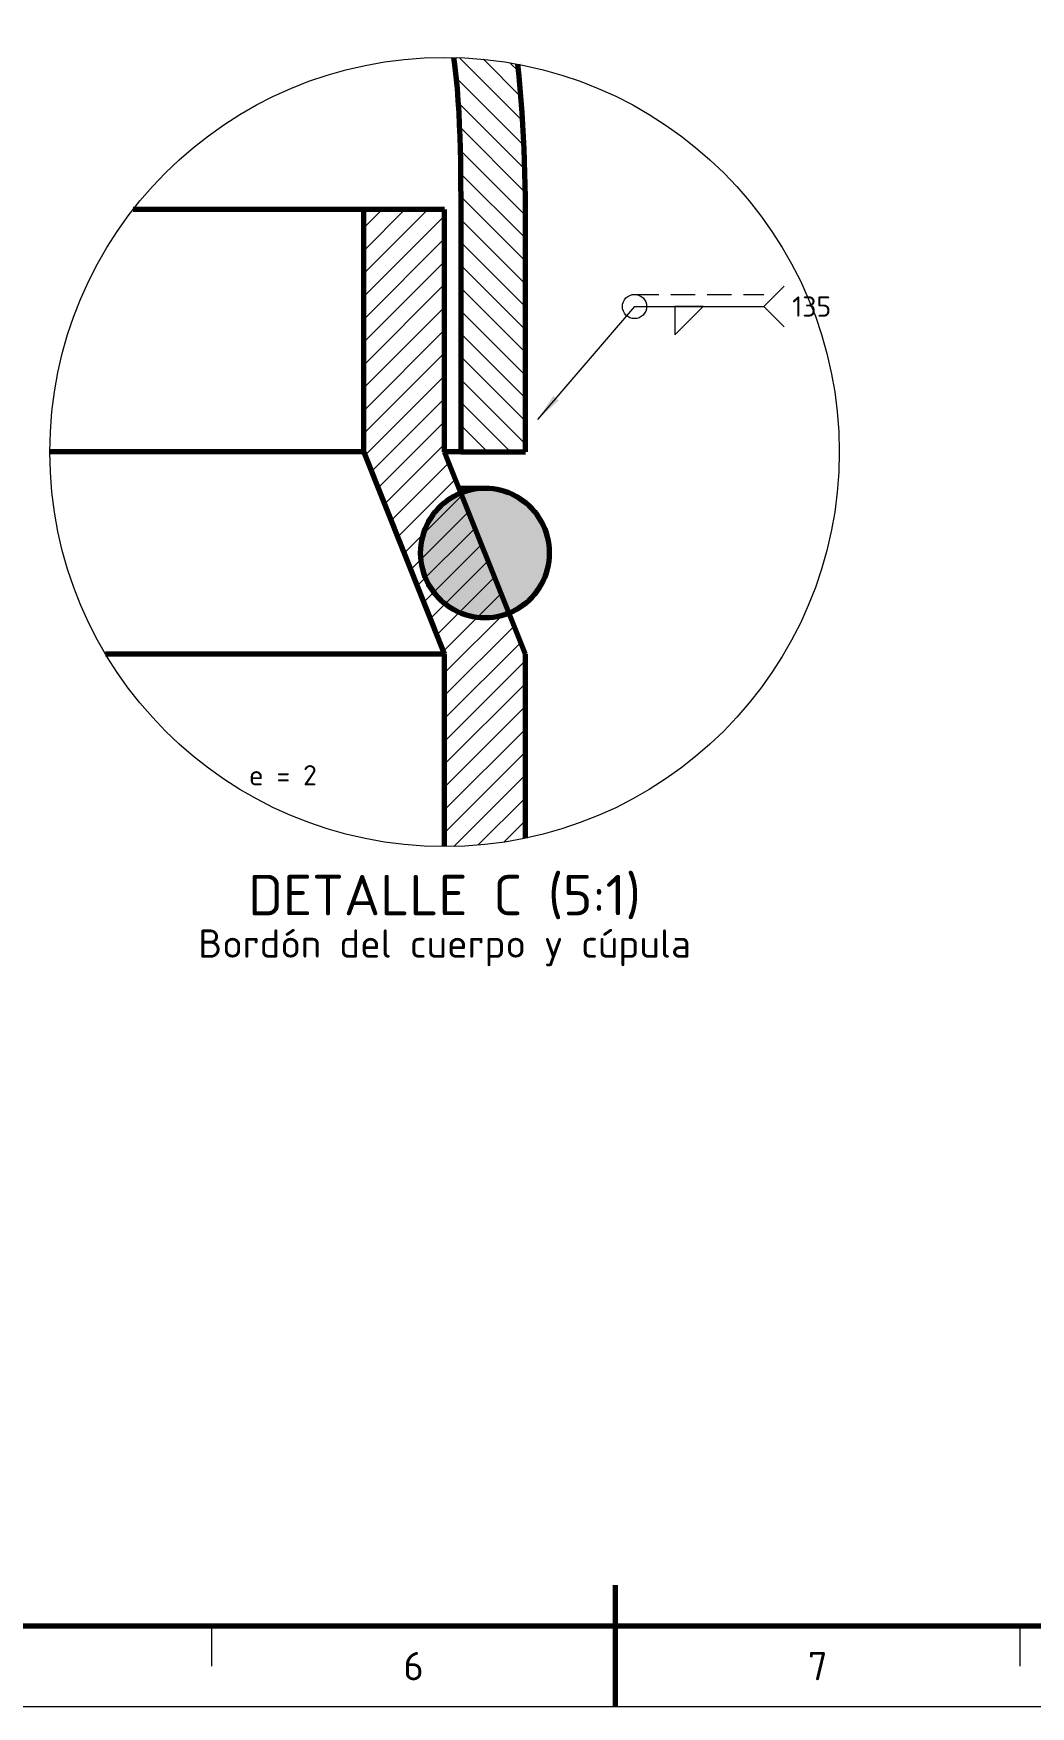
# Model space of a CAD drawing. Header units: millimetres. Extents: x 0 to 2208, y 0 to 420.
# Drawn here: x 705 to 828.3, y 0 to 207 of the extents above; entities that cross this region are included whole.
import ezdxf
from ezdxf.enums import TextEntityAlignment as Align

# ---------------------------------------------------------------- set-up
doc = ezdxf.new("R2010")
doc.units = ezdxf.units.MM
doc.linetypes.add('ISO02-TRAZOS', pattern=[4.5, 3, -1.5])
for name, color, linetype, lineweight in [('01-VISIBLE', 7, 'CONTINUOUS', 70), ('05-RAYADO', 8, 'CONTINUOUS', 18), ('06-TEXTO', 7, 'CONTINUOUS', 25), ('07-RECUADRO', 7, 'CONTINUOUS', 70), ('08-FINA', 5, 'CONTINUOUS', 18), ('12-SOLDADURA', 6, 'CONTINUOUS', 18)]:
    doc.layers.add(name, color=color, linetype=linetype, lineweight=lineweight)
doc.styles.add('ISO3098', font='isocpeur.ttf')

msp = doc.modelspace()

# ---------------------------------------------------------------- hatches: boundary and pattern name
at = {"layer": '05-RAYADO'}
h = msp.add_hatch(dxfattribs=at)
h.set_pattern_fill('ANSI31', scale=0.62992, angle=90)
h.paths.add_polyline_path([(765.833, 155.25), (757.833, 155.25), (757.833, 185.25), (757.832, 186.465), (757.827, 187.68), (757.818, 188.895), (757.804, 190.11), (757.785, 191.325), (757.76, 192.54), (757.728, 193.754), (757.687, 194.968), (757.637, 196.182), (757.575, 197.396), (757.499, 198.608), (757.408, 199.82), (757.3, 201.03), (757.173, 202.239), (757.027, 203.445), (756.941, 204.07), (757.032, 204.069), (758.229, 204.025), (759.426, 203.951), (760.62, 203.848), (761.811, 203.716), (762.999, 203.555), (764.182, 203.364), (764.914, 203.228), (764.972, 202.666), (765.091, 201.426), (765.201, 200.185), (765.302, 198.943), (765.394, 197.7), (765.478, 196.457), (765.552, 195.213), (765.618, 193.969), (765.675, 192.724), (765.724, 191.479), (765.763, 190.234), (765.794, 188.988), (765.816, 187.742), (765.829, 186.496), (765.833, 185.25)])
h = msp.add_hatch(dxfattribs=at)
h.set_pattern_fill('ANSI31', scale=0.62992)
h.paths.add_polyline_path([(765.833, 107.455), (765.36, 107.355), (764.182, 107.136), (762.999, 106.945), (761.811, 106.784), (760.62, 106.652), (759.426, 106.549), (758.229, 106.475), (757.032, 106.431), (755.833, 106.417), (755.833, 130.25), (745.833, 155.25), (745.833, 185.25), (755.833, 185.25), (755.833, 155.25), (765.833, 130.25)])
h = msp.add_hatch(color=7, dxfattribs=at)
h.dxf.hatch_style = 1
h.paths.add_polyline_path([(768.77, 141.747), (768.582, 140.76), (768.272, 139.805), (767.844, 138.896), (767.305, 138.048), (766.665, 137.274), (765.933, 136.586), (765.12, 135.995), (764.24, 135.511), (763.305, 135.142), (762.332, 134.892), (761.336, 134.766), (760.331, 134.766), (759.334, 134.892), (758.361, 135.142), (757.427, 135.511), (756.547, 135.995), (755.734, 136.586), (755.002, 137.274), (754.361, 138.048), (753.823, 138.896), (753.395, 139.805), (753.085, 140.76), (752.896, 141.747), (752.833, 142.75), (752.896, 143.753), (753.085, 144.74), (753.395, 145.695), (753.823, 146.604), (754.361, 147.452), (755.002, 148.226), (755.734, 148.914), (756.547, 149.505), (757.427, 149.989), (758.361, 150.358), (759.334, 150.608), (760.331, 150.734), (761.336, 150.734), (762.332, 150.608), (763.305, 150.358), (764.24, 149.989), (765.12, 149.505), (765.933, 148.914), (766.665, 148.226), (767.305, 147.452), (767.844, 146.604), (768.272, 145.695), (768.582, 144.74), (768.77, 143.753), (768.833, 142.75)])
at = {"layer": '08-FINA'}
h = msp.add_hatch(color=7, dxfattribs=at)
h.dxf.hatch_style = 1
h.paths.add_polyline_path([(767.333, 159.25), (769.943, 161.623), (769.279, 162.192)])

# ---------------------------------------------------------------- linework, layer by layer
at = {"layer": '01-VISIBLE'}
for points in [[(756.94, 204.07), (757.055, 203.221), (757.229, 201.732), (757.373, 200.239), (757.49, 198.743), (757.583, 197.246), (757.656, 195.748), (757.712, 194.249), (757.755, 192.749), (757.786, 191.25), (757.809, 189.75), (757.823, 188.25), (757.831, 186.75), (757.833, 185.25)], [(765.833, 185.25), (765.827, 186.751), (765.808, 188.252), (765.776, 189.753), (765.732, 191.254), (765.674, 192.754), (765.604, 194.254), (765.521, 195.753), (765.425, 197.251), (765.317, 198.748), (765.195, 200.245), (765.061, 201.74), (764.915, 203.228)], [(745.833, 185.25), (744.329, 185.25), (742.825, 185.25), (741.321, 185.25), (739.818, 185.25), (738.314, 185.25), (736.81, 185.25), (735.306, 185.25), (733.802, 185.25), (732.298, 185.25), (730.794, 185.25), (729.29, 185.25), (727.786, 185.25), (726.282, 185.25), (724.778, 185.25), (723.274, 185.25), (721.77, 185.25), (720.266, 185.25), (718.762, 185.25), (717.302, 185.25)], [(755.833, 185.25), (745.833, 185.25)], [(745.833, 155.25), (745.833, 185.25)], [(755.833, 155.25), (755.833, 185.25)], [(757.833, 185.25), (757.833, 155.25)], [(765.833, 155.25), (765.833, 185.25)], [(745.833, 155.25), (744.329, 155.25), (742.825, 155.25), (741.321, 155.25), (739.818, 155.25), (738.314, 155.25), (736.81, 155.25), (735.306, 155.25), (733.802, 155.25), (732.298, 155.25), (730.794, 155.25), (729.29, 155.25), (727.786, 155.25), (726.282, 155.25), (724.778, 155.25), (723.274, 155.25), (721.77, 155.25), (720.266, 155.25), (718.762, 155.25), (717.258, 155.25), (715.754, 155.25), (714.25, 155.25), (712.746, 155.25), (711.242, 155.25), (709.738, 155.25), (708.235, 155.25), (707, 155.25)], [(745.833, 155.25), (755.833, 130.25)], [(765.833, 130.25), (755.833, 155.25)], [(757.833, 155.25), (757.5, 155.25), (757.167, 155.25), (756.833, 155.25), (756.5, 155.25), (756.167, 155.25), (755.833, 155.25)], [(757.833, 155.25), (765.833, 155.25)], [(760.833, 150.75), (760.331, 150.734), (759.831, 150.687), (759.334, 150.608), (758.844, 150.499), (758.361, 150.358), (757.888, 150.188), (757.427, 149.989), (756.979, 149.76), (756.547, 149.505), (756.131, 149.222), (755.734, 148.914), (755.357, 148.582), (755.002, 148.226), (754.669, 147.849), (754.361, 147.452), (754.079, 147.037), (753.823, 146.604), (753.595, 146.156), (753.395, 145.695), (753.225, 145.222), (753.085, 144.74), (752.975, 144.249), (752.896, 143.753), (752.849, 143.252), (752.833, 142.75), (752.849, 142.248), (752.896, 141.747), (752.975, 141.251), (753.085, 140.76), (753.225, 140.278), (753.395, 139.805), (753.595, 139.344), (753.823, 138.896), (754.079, 138.463), (754.361, 138.048), (754.669, 137.651), (755.002, 137.274), (755.357, 136.918), (755.734, 136.586), (756.131, 136.278), (756.547, 135.995), (756.979, 135.74), (757.427, 135.511), (757.888, 135.312), (758.361, 135.142), (758.844, 135.001), (759.334, 134.892), (759.831, 134.813), (760.331, 134.766), (760.833, 134.75)], [(760.833, 150.75), (760.301, 150.75), (759.768, 150.75), (759.234, 150.75), (758.701, 150.75), (758.167, 150.75), (757.633, 150.75)], [(768.833, 142.75), (768.818, 143.252), (768.77, 143.753), (768.692, 144.249), (768.582, 144.74), (768.442, 145.222), (768.272, 145.695), (768.072, 146.156), (767.844, 146.604), (767.588, 147.037), (767.305, 147.452), (766.997, 147.849), (766.665, 148.226), (766.31, 148.582), (765.933, 148.914), (765.536, 149.222), (765.12, 149.505), (764.687, 149.76), (764.24, 149.989), (763.778, 150.188), (763.305, 150.358), (762.823, 150.499), (762.332, 150.608), (761.836, 150.687), (761.336, 150.734), (760.833, 150.75)], [(760.833, 134.75), (761.336, 134.766), (761.836, 134.813), (762.332, 134.892), (762.823, 135.001), (763.305, 135.142), (763.778, 135.312), (764.24, 135.511), (764.687, 135.74), (765.12, 135.995), (765.536, 136.278), (765.933, 136.586), (766.31, 136.918), (766.665, 137.274), (766.997, 137.651), (767.305, 138.048), (767.588, 138.463), (767.844, 138.896), (768.072, 139.344), (768.272, 139.805), (768.442, 140.278), (768.582, 140.76), (768.692, 141.251), (768.77, 141.747), (768.818, 142.248), (768.833, 142.75)], [(755.833, 130.25), (754.331, 130.25), (752.829, 130.25), (751.328, 130.25), (749.826, 130.25), (748.324, 130.25), (746.822, 130.25), (745.32, 130.25), (743.818, 130.25), (742.316, 130.25), (740.814, 130.25), (739.312, 130.25), (737.81, 130.25), (736.308, 130.25), (734.806, 130.25), (733.304, 130.25), (731.803, 130.25), (730.301, 130.25), (728.799, 130.25), (727.297, 130.25), (725.795, 130.25), (724.293, 130.25), (722.791, 130.25), (721.289, 130.25), (719.787, 130.25), (718.285, 130.25), (716.783, 130.25), (715.281, 130.25), (713.886, 130.25)], [(755.833, 106.417), (755.833, 130.25)], [(765.833, 107.455), (765.833, 130.25)]]:
    msp.add_lwpolyline(points, dxfattribs=at)
at = {"layer": '07-RECUADRO'}
msp.add_line((777, 0), (777, 15), dxfattribs=at)
msp.add_lwpolyline([(505, 10), (1064, 10), (1064, 410), (505, 410)], close=True, dxfattribs=at)
at = {"layer": '08-FINA'}
for p, q in [((727, 10), (727, 5)), ((827, 10), (827, 5))]:
    msp.add_line(p, q, dxfattribs=at)
msp.add_lwpolyline([(480, 0), (1074, 0), (1074, 420), (480, 420)], close=True, dxfattribs=at)
msp.add_circle((755.833, 155.25), 48.833, dxfattribs=at)
at = {"layer": '12-SOLDADURA', "linetype": 'ISO02-TRAZOS'}
msp.add_line((779.333, 174.75), (795.333, 174.75), dxfattribs=at)
at = {"layer": '12-SOLDADURA'}
for p, q in [((795.333, 173.25), (797.833, 175.75)), ((779.333, 173.25), (767.333, 159.25)), ((779.333, 173.25), (795.333, 173.25)), ((795.333, 173.25), (797.833, 170.75))]:
    msp.add_line(p, q, dxfattribs=at)
msp.add_lwpolyline([(784.333, 173.25), (784.333, 169.75), (787.833, 173.25)], close=True, dxfattribs=at)
msp.add_circle((779.333, 173.25), 1.5, dxfattribs=at)

# ---------------------------------------------------------------- texts
at = {"layer": '06-TEXTO', "style": 'ISO3098'}
for s, height, p in [('e = 2', 2.5, (735.833, 115.25)), ('DETALLE C (5:1)', 5, (755.833, 100.417)), ('Bordón del cuerpo y cúpula', 3.5, (755.833, 94.417)), ('6', 3.5, (752, 5)), ('7', 3.5, (802, 5))]:
    msp.add_text(s, height=height, dxfattribs=at).set_placement(p, align=Align.MIDDLE_CENTER)
at = {"layer": '12-SOLDADURA', "style": 'ISO3098'}
msp.add_text('135', height=2.5, dxfattribs=at).set_placement((798.833, 173.25), align=Align.MIDDLE_LEFT)

doc.saveas('drawing.dxf')
